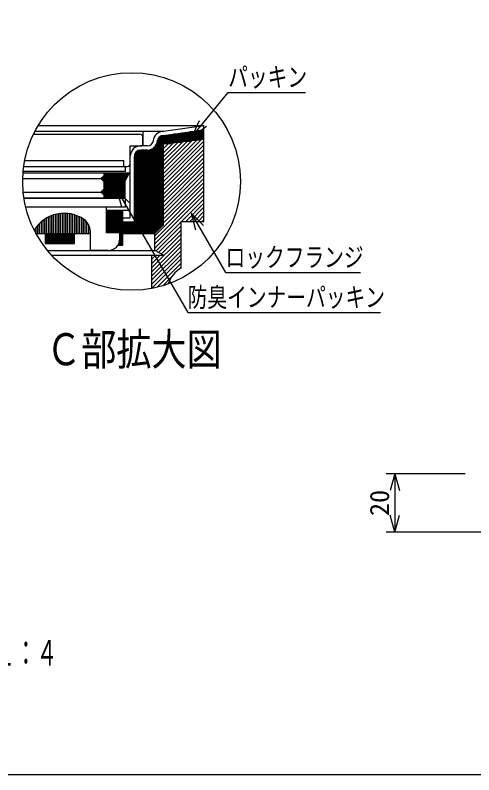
# Model space of a CAD drawing. Units: millimetres, scale not verified. Extents: x -1365 to 1365, y -930 to 870.
# Drawn here: x -712 to -189, y -930 to -63 of the extents above; entities that cross this region are included whole.
import ezdxf
from ezdxf.enums import TextEntityAlignment as Align

# ---------------------------------------------------------------- set-up
doc = ezdxf.new("R2010")
doc.units = ezdxf.units.MM
doc.header["$LTSCALE"] = 10
for name, color, linetype in [('0-7_枠細線', 5, 'Continuous'), ('0-8_枠中線', 5, 'Continuous'), ('0-A_極細1', 7, 'Continuous'), ('0-D_寸法1', 7, 'Continuous'), ('1-5_寸法2', 7, 'Continuous')]:
    doc.layers.add(name, color=color, linetype=linetype)
doc.styles.add('ＭＳ ゴシック', font='')
doc.styles.get('ＭＳ ゴシック').set_extended_font_data('MS Gothic')

msp = doc.modelspace()

# ---------------------------------------------------------------- linework, layer by layer
at = {"layer": '0-8_枠中線'}
msp.add_lwpolyline([(-1365, -930), (-1365, 870), (1365, 870), (1365, -930)], close=True, dxfattribs=at)
at = {"layer": '0-A_極細1'}
for p, q in [((-685.79, -189.31), (-496.84, -189.31)), ((-542.98, -195.89), (-496.84, -189.31)), ((-496.84, -193.93), (-496.84, -189.31)), ((-496.84, -294.9), (-496.84, -189.41)), ((-691.13, -199.22), (-569.84, -199.22)), ((-689.46, -195.89), (-542.98, -195.89)), ((-566.17, -212.55), (-566.17, -195.89)), ((-542.98, -200.6), (-496.84, -194.03)), ((-531.5, -198.96), (-496.84, -198.96)), ((-522.13, -197.63), (-496.84, -197.63)), ((-512.77, -196.3), (-496.84, -196.3)), ((-503.41, -194.96), (-496.84, -194.96)), ((-566.51, -211.22), (-566.51, -202.55)), ((-549.12, -308.83), (-549.12, -204.19)), ((-547.79, -307.5), (-547.79, -202.46)), ((-546.45, -306.17), (-546.45, -201.48)), ((-545.12, -304.83), (-545.12, -200.89)), ((-543.79, -303.5), (-543.79, -200.6)), ((-542.98, -302.69), (-542.98, -200.55)), ((-542.98, -201.63), (-496.84, -201.63)), ((-542.98, -202.96), (-496.84, -202.96)), ((-542.98, -204.3), (-496.84, -204.3)), ((-496.84, -205.27), (-542.98, -210.6)), ((-542.98, -205.63), (-499.99, -205.63)), ((-542.98, -248.56), (-500.06, -205.64)), ((-542.98, -243.85), (-505.39, -206.25)), ((-542.98, -239.14), (-510.72, -206.87)), ((-542.98, -206.96), (-511.53, -206.96)), ((-542.98, -253.28), (-496.84, -207.14)), ((-542.98, -234.42), (-516.05, -207.49)), ((-540.86, -200.3), (-496.84, -200.3)), ((-561.23, -212.55), (-569.17, -212.55)), ((-557.12, -312.55), (-557.12, -216.45)), ((-555.79, -312.55), (-555.79, -215.83)), ((-554.45, -312.55), (-554.45, -214.97)), ((-553.12, -312.55), (-553.12, -213.8)), ((-551.79, -311.5), (-551.79, -212.15)), ((-550.45, -310.17), (-550.45, -209.39)), ((-542.98, -229.71), (-521.38, -208.1)), ((-542.98, -208.3), (-523.06, -208.3)), ((-542.98, -224.99), (-526.71, -208.72)), ((-542.98, -220.28), (-532.04, -209.34)), ((-542.98, -209.63), (-534.6, -209.63)), ((-542.98, -215.57), (-537.37, -209.95)), ((-542.98, -210.85), (-542.7, -210.57)), ((-542.98, -257.99), (-496.84, -211.85)), ((-542.98, -262.71), (-496.84, -216.57)), ((-580.84, -294.55), (-580.84, -224.22)), ((-576.17, -299.22), (-576.17, -224.22)), ((-575.79, -312.55), (-575.79, -221.92)), ((-574.45, -312.55), (-574.45, -219.62)), ((-573.12, -312.55), (-573.12, -218.44)), ((-571.79, -312.55), (-571.79, -217.73)), ((-570.45, -312.55), (-570.45, -217.34)), ((-561.23, -217.22), (-569.17, -217.22)), ((-569.12, -312.55), (-569.12, -217.22)), ((-567.79, -312.55), (-567.79, -217.22)), ((-566.45, -312.55), (-566.45, -217.22)), ((-565.12, -312.55), (-565.12, -217.22)), ((-563.79, -312.55), (-563.79, -217.22)), ((-562.45, -312.55), (-562.45, -217.22)), ((-561.12, -312.55), (-561.12, -217.22)), ((-559.79, -312.55), (-559.79, -217.13)), ((-558.45, -312.55), (-558.45, -216.87)), ((-542.98, -267.42), (-496.84, -221.28)), ((-701.12, -229.22), (-588.17, -229.22)), ((-588.17, -235.89), (-588.17, -229.22)), ((-542.98, -272.13), (-496.84, -225.99)), ((-542.98, -276.85), (-496.84, -230.71)), ((-586.17, -241.88), (-702.93, -241.88)), ((-702.24, -235.89), (-584.17, -235.89)), ((-586.17, -241.88), (-586.17, -235.89)), ((-542.98, -281.56), (-496.84, -235.42)), ((-542.98, -286.28), (-496.84, -240.14)), ((-703.4, -249.85), (-614.51, -249.85)), ((-703.04, -243.18), (-581.84, -243.18)), ((-614.51, -249.85), (-611.17, -246.51)), ((-611.17, -253.18), (-614.51, -249.85)), ((-614.29, -249.63), (-585.28, -249.63)), ((-613.39, -250.96), (-585.99, -250.96)), ((-612.96, -248.3), (-584.57, -248.3)), ((-611.63, -246.96), (-583.86, -246.96)), ((-611.17, -243.18), (-611.17, -246.51)), ((-611.17, -244.3), (-582.44, -244.3)), ((-611.17, -245.63), (-583.15, -245.63)), ((-587.17, -253.18), (-581.84, -243.18)), ((-542.98, -290.99), (-496.84, -244.85)), ((-542.98, -295.7), (-496.84, -249.56)), ((-612.06, -252.3), (-586.7, -252.3)), ((-611.17, -253.18), (-611.17, -261.85)), ((-611.17, -253.63), (-587.17, -253.63)), ((-611.17, -254.96), (-587.17, -254.96)), ((-611.17, -256.3), (-587.17, -256.3)), ((-611.17, -257.63), (-587.17, -257.63)), ((-611.17, -258.96), (-587.17, -258.96)), ((-587.17, -253.18), (-587.17, -271.85)), ((-552.84, -314.99), (-496.84, -258.99)), ((-542.98, -300.42), (-496.84, -254.28)), ((-702.85, -265.18), (-614.51, -265.18)), ((-614.06, -265.63), (-587.17, -265.63)), ((-613.63, -264.3), (-587.17, -264.3)), ((-612.72, -266.96), (-587.17, -266.96)), ((-612.29, -262.96), (-587.17, -262.96)), ((-611.39, -268.3), (-587.17, -268.3)), ((-611.17, -260.3), (-587.17, -260.3)), ((-611.17, -261.63), (-587.17, -261.63)), ((-611.17, -268.51), (-611.17, -271.85)), ((-552.84, -319.71), (-496.84, -263.71)), ((-552.84, -324.42), (-496.84, -268.42)), ((-702.02, -271.85), (-587.17, -271.85)), ((-586.17, -272.55), (-701.91, -272.55)), ((-611.17, -269.63), (-587.17, -269.63)), ((-611.17, -270.96), (-587.17, -270.96)), ((-586.17, -282.55), (-586.17, -272.55)), ((-522.31, -298.6), (-496.84, -273.13)), ((-607.84, -282.55), (-699.9, -282.55)), ((-586.17, -282.55), (-607.84, -282.55)), ((-607.84, -311.88), (-607.84, -282.55)), ((-607.84, -285.89), (-580.84, -285.89)), ((-607.79, -311.88), (-607.79, -285.89)), ((-606.45, -311.88), (-606.45, -285.89)), ((-605.12, -311.88), (-605.12, -285.89)), ((-603.79, -311.88), (-603.79, -285.89)), ((-602.45, -311.88), (-602.45, -285.89)), ((-601.12, -311.88), (-601.12, -285.89)), ((-599.79, -311.88), (-599.79, -285.89)), ((-598.45, -311.88), (-598.45, -285.89)), ((-597.12, -311.88), (-597.12, -285.89)), ((-595.79, -311.88), (-595.79, -285.89)), ((-594.45, -311.88), (-594.45, -285.89)), ((-593.12, -311.88), (-593.12, -285.89)), ((-591.79, -325.89), (-591.79, -285.89)), ((-590.45, -325.89), (-590.45, -285.89)), ((-589.51, -325.89), (-589.51, -285.89)), ((-517.59, -298.6), (-496.84, -277.85)), ((-512.88, -298.6), (-496.84, -282.56)), ((-674.26, -312.55), (-674.26, -293.71)), ((-672.26, -312.55), (-672.26, -292.76)), ((-670.26, -312.55), (-670.26, -291.95)), ((-668.26, -312.55), (-668.26, -291.26)), ((-666.26, -312.55), (-666.26, -290.68)), ((-664.26, -312.55), (-664.26, -290.21)), ((-662.26, -312.55), (-662.26, -289.85)), ((-660.26, -312.55), (-660.26, -289.6)), ((-658.26, -312.55), (-658.26, -289.44)), ((-656.26, -312.55), (-656.26, -289.39)), ((-654.26, -312.55), (-654.26, -289.43)), ((-652.26, -312.55), (-652.26, -289.58)), ((-650.26, -312.55), (-650.26, -289.83)), ((-648.26, -312.55), (-648.26, -290.18)), ((-646.26, -312.55), (-646.26, -290.63)), ((-644.26, -312.55), (-644.26, -291.2)), ((-642.26, -312.55), (-642.26, -291.88)), ((-640.26, -312.55), (-640.26, -292.69)), ((-638.26, -312.55), (-638.26, -293.62)), ((-589.51, -294.55), (-580.84, -294.55)), ((-508.17, -298.6), (-496.84, -287.28)), ((-503.45, -298.6), (-496.84, -291.99)), ((-686.26, -312.55), (-686.26, -303.03)), ((-684.26, -312.55), (-684.26, -300.91)), ((-682.26, -312.55), (-682.26, -299.06)), ((-680.26, -312.55), (-680.26, -297.45)), ((-678.26, -312.55), (-678.26, -296.04)), ((-676.26, -312.55), (-676.26, -294.8)), ((-636.26, -312.55), (-636.26, -294.7)), ((-634.26, -312.55), (-634.26, -295.92)), ((-632.26, -312.55), (-632.26, -297.51)), ((-630.26, -312.55), (-630.26, -299.77)), ((-628.26, -312.55), (-628.26, -302.99)), ((-589.51, -299.22), (-576.17, -299.22)), ((-589.12, -312.55), (-589.12, -299.22)), ((-587.79, -312.55), (-587.79, -299.22)), ((-586.45, -312.55), (-586.45, -299.22)), ((-585.12, -312.55), (-585.12, -299.22)), ((-583.79, -312.55), (-583.79, -299.22)), ((-582.45, -312.55), (-582.45, -299.22)), ((-581.12, -312.55), (-581.12, -299.22)), ((-579.79, -312.55), (-579.79, -299.22)), ((-578.45, -312.55), (-578.45, -299.22)), ((-577.12, -312.55), (-577.12, -299.22)), ((-552.84, -329.13), (-522.84, -299.13)), ((-542.98, -302.69), (-552.84, -312.55)), ((-522.84, -351.93), (-522.84, -298.6)), ((-498.74, -298.6), (-496.84, -296.7)), ((-690.26, -308.77), (-690.26, -308.46)), ((-688.26, -312.55), (-688.26, -305.5)), ((-626.26, -312.55), (-626.26, -310.02)), ((-551.6, -332.61), (-522.84, -303.85)), ((-548.54, -334.26), (-522.84, -308.56)), ((-688.28, -312.55), (-626.17, -312.55)), ((-677.6, -323.89), (-677.6, -312.55)), ((-677.12, -323.89), (-677.12, -312.55)), ((-675.79, -323.89), (-675.79, -312.55)), ((-674.45, -323.89), (-674.45, -312.55)), ((-673.12, -323.89), (-673.12, -312.55)), ((-671.79, -323.89), (-671.79, -312.55)), ((-670.45, -323.89), (-670.45, -312.55)), ((-669.12, -323.89), (-669.12, -312.55)), ((-667.79, -323.89), (-667.79, -312.55)), ((-666.45, -323.89), (-666.45, -312.55)), ((-665.12, -323.89), (-665.12, -312.55)), ((-663.79, -323.89), (-663.79, -312.55)), ((-662.45, -323.89), (-662.45, -312.55)), ((-661.12, -323.89), (-661.12, -312.55)), ((-659.79, -323.89), (-659.79, -312.55)), ((-658.45, -323.89), (-658.45, -312.55)), ((-657.12, -323.89), (-657.12, -312.55)), ((-655.79, -323.89), (-655.79, -312.55)), ((-654.45, -323.89), (-654.45, -312.55)), ((-653.12, -323.89), (-653.12, -312.55)), ((-651.79, -323.89), (-651.79, -312.55)), ((-650.45, -323.89), (-650.45, -312.55)), ((-649.12, -323.89), (-649.12, -312.55)), ((-647.79, -323.89), (-647.79, -312.55)), ((-646.45, -323.89), (-646.45, -312.55)), ((-645.12, -323.89), (-645.12, -312.55)), ((-644.27, -323.89), (-644.27, -312.55)), ((-626.17, -331.88), (-626.17, -312.55)), ((-589.51, -312.55), (-552.84, -312.55)), ((-556.17, -351.32), (-522.84, -317.99)), ((-545.48, -335.92), (-522.84, -313.28)), ((-677.6, -323.89), (-644.27, -323.89)), ((-595.04, -325.89), (-589.51, -325.89)), ((-594.45, -325.89), (-594.45, -324.9)), ((-593.12, -325.89), (-593.12, -321.26)), ((-556.17, -356.04), (-522.84, -322.7)), ((-556.17, -360.75), (-522.84, -327.42)), ((-675.2, -331.93), (-552.84, -331.93)), ((-670.55, -337.27), (-542.98, -337.27)), ((-606.17, -331.88), (-626.17, -331.88)), ((-556.17, -365.47), (-522.84, -332.13)), ((-556.17, -370.18), (-522.84, -336.85)), ((-556.17, -375.03), (-556.17, -337.27)), ((-556.17, -346.61), (-546.83, -337.27)), ((-556.17, -341.9), (-551.55, -337.27)), ((-556.17, -374.89), (-522.84, -341.56)), ((-550.35, -373.78), (-522.84, -346.27)), ((-525.48, -353.63), (-522.84, -350.99)), ((-543.9, -372.04), (-533.35, -361.5))]:
    msp.add_line(p, q, dxfattribs=at)
for points in [[(-580.84, -232.55), (-580.84, -212.55), (-567.84, -212.55)], [(-611.17, -268.51), (-614.51, -265.18), (-611.17, -261.85)], [(-522.84, -298.6), (-496.84, -298.6), (-496.84, -294.9)], [(-592.84, -318.55), (-592.84, -311.88), (-607.84, -311.88)], [(-542.98, -337.27), (-552.84, -331.93), (-552.84, -312.55)]]:
    msp.add_lwpolyline(points, dxfattribs=at)
msp.add_circle((-579.34, -253.11), 124.1, dxfattribs=at)
for centre, radius, start, end in [((-569.84, -202.55), 3.33, 24.05455, 90), ((-542.98, -207.55), 11.67, 90, 175.84901), ((-569.84, -202.55), 3.33, 0, 24.05455), ((-561.23, -205.89), 6.67, 270, 356.64911), ((-561.23, -205.89), 11.33, 270, 356.64911), ((-542.98, -207.55), 7, 90, 175.84901), ((-569.17, -224.22), 11.67, 90, 180), ((-567.84, -211.22), 1.33, 270, 360), ((-569.17, -224.22), 7, 90, 180), ((-584.17, -232.55), 3.33, 270, 360), ((-656.17, -329.39), 40, 55.16629, 148.68485), ((-646.17, -311.88), 20, 358.0749, 50.0295), ((-606.17, -318.55), 13.33, 270, 360), ((-506.17, -380.8), 33.33, 120, 161.13979)]:
    msp.add_arc(centre, radius, start, end, dxfattribs=at)
at = {"layer": '0-D_寸法1'}
for p, q in [((-510.13, -201.93), (-501.97, -183.67)), ((-510.13, -201.93), (-493.93, -190.2)), ((-596.2, -262.82), (-582.06, -276.96)), ((-596.2, -262.82), (-591.03, -282.14)), ((-511.5, -289.1), (-497.36, -303.24)), ((-511.5, -289.1), (-506.33, -308.42))]:
    msp.add_line(p, q, dxfattribs=at)
for points in [[(-510.13, -201.93), (-469.21, -151.56), (-381.21, -151.56)], [(-596.2, -262.82), (-515.42, -402.74), (-295.42, -402.74)], [(-511.5, -289.1), (-472.25, -357.09), (-318.25, -357.09)]]:
    msp.add_lwpolyline(points, dxfattribs=at)
at = {"layer": '1-5_寸法2'}
for p, q in [((-199.19, -586.5), (-289.19, -586.5)), ((-279.19, -586.5), (-284.37, -605.82)), ((-279.19, -586.5), (-274.02, -605.82)), ((-279.19, -586.5), (-279.19, -653.17)), ((-279.19, -653.17), (-284.37, -633.85)), ((-279.19, -653.17), (-274.02, -633.85)), ((-165.86, -653.17), (-289.19, -653.17))]:
    msp.add_line(p, q, dxfattribs=at)

# ---------------------------------------------------------------- texts
at = {"layer": '0-7_枠細線', "style": 'ＭＳ ゴシック'}
for s, height, width, p in [('Ｃ部拡大図', 36.66, 0.8, (-676.76, -473.83)), ('Ｓ＝１：４', 29.33, 0.6, (-783.85, -814.42))]:
    msp.add_text(s, height=height, dxfattribs=dict(at, width=width)).set_placement(p, align=Align.BOTTOM_LEFT)
at = {"layer": '0-D_寸法1', "style": 'ＭＳ ゴシック', "width": 0.75}
for s, p in [('パッキン', (-469.21, -151.56)), ('ロックフランジ', (-472.25, -357.09)), ('防臭インナーパッキン', (-515.42, -402.74))]:
    msp.add_text(s, height=21.99, dxfattribs=at).set_placement(p, align=Align.BOTTOM_LEFT)
at = {"layer": '1-5_寸法2', "style": 'ＭＳ ゴシック'}
msp.add_text('20', height=21.99, rotation=90, dxfattribs=at).set_placement((-279.19, -634.83), align=Align.BOTTOM_LEFT)

doc.saveas('drawing.dxf')
